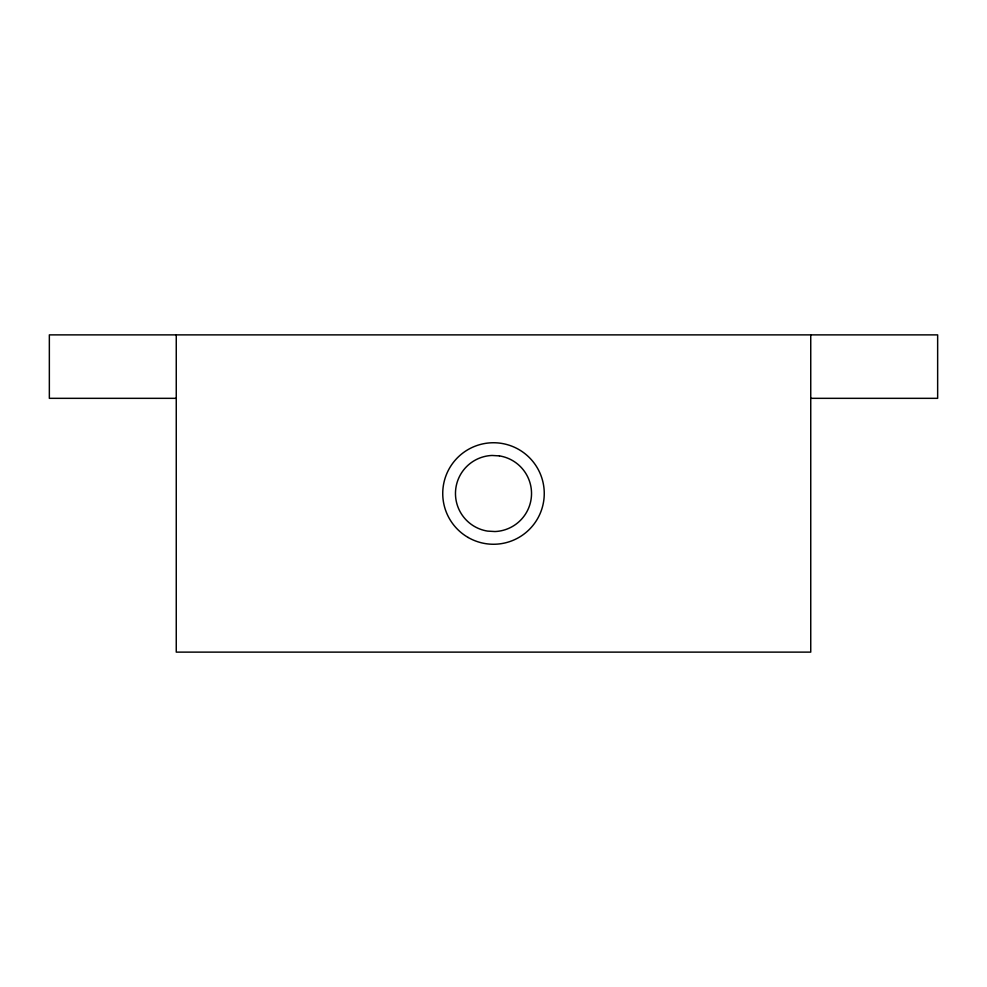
<?xml version="1.0" encoding="UTF-8"?>
<svg xmlns="http://www.w3.org/2000/svg" width="987" height="987" viewBox="0 0 987 987"><rect width="100%" height="100%" fill="white"/><g stroke="black" fill="none" stroke-linecap="round" stroke-linejoin="round"><path stroke-width="1.48" d="M176.254 398.329L49.35 398.329L49.35 334.877L937.65 334.877L937.65 398.329L810.746 398.329M810.746 334.877L810.746 652.123L176.254 652.123L176.254 334.877M499.447 455.895L491.995 455.463A38.074 38.074 0 0 0 487.553 531.105L495.005 531.537A38.074 38.074 0 0 0 499.447 455.895M468.122 537.459A50.756 50.756 0 0 0 544.256 493.5A50.756 50.756 0 0 0 468.122 449.541A50.756 50.756 0 0 0 468.122 537.459"/></g></svg>
